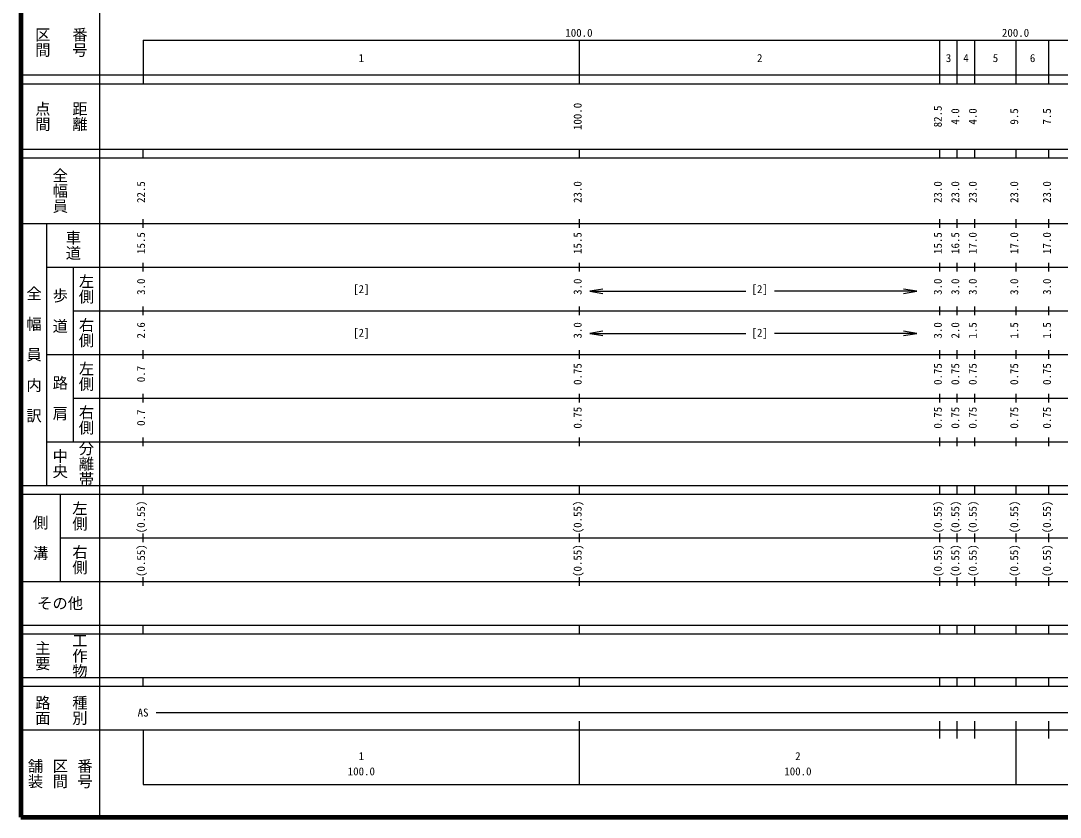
# Model space of a CAD drawing. Units: millimetres on the paper, enlarged 1000 times. Extents: x 40000 to 680000, y 20000 to 380000.
# Drawn here: x 40000 to 278078, y 20000 to 202409 of the extents above; entities that cross this region are included whole.
import ezdxf
from ezdxf.enums import TextEntityAlignment as Align

# ---------------------------------------------------------------- set-up
doc = ezdxf.new("R2010")
doc.units = ezdxf.units.MM
doc.header["$LTSCALE"] = 1000
doc.layers.add('M-TTL', color=2, linetype='Continuous', lineweight=140)
doc.layers.add('M-TTL-BAND', color=7, linetype='Continuous', lineweight=25)
doc.styles.add('@ＭＳ ゴシック', font='')
doc.styles.add('ＭＳ ゴシック', font='')
doc.styles.get('@ＭＳ ゴシック').set_extended_font_data('@MS Gothic')
doc.styles.get('ＭＳ ゴシック').set_extended_font_data('MS Gothic')

# ---------------------------------------------------------------- blocks, each defined once
blk = doc.blocks.new('open_arrow')
at = {"color": 0, "linetype": 'Continuous', "lineweight": -2}
blk.add_lwpolyline([(7.5, 1.25), (0, 0), (7.5, -1.25)], dxfattribs=at)

msp = doc.modelspace()

# ---------------------------------------------------------------- linework, layer by layer
at = {"layer": 'M-TTL'}
for p, q in [((40000, 380000), (40000, 20000)), ((40000, 20000), (680000, 20000))]:
    msp.add_line(p, q, dxfattribs=at)
at = {"layer": 'M-TTL-BAND'}
for p, q in [((58000, 370000), (58000, 20000)), ((68000, 198000), (579000, 198000)), ((68000, 198000), (68000, 188000)), ((168000, 188000), (168000, 198000)), ((250500, 188000), (250500, 198000)), ((254500, 188000), (254500, 198000)), ((258500, 188000), (258500, 198000)), ((268000, 188000), (268000, 198000)), ((275500, 188000), (275500, 198000)), ((40000, 190000), (579000, 190000)), ((40000, 188000), (579000, 188000)), ((40000, 173000), (579000, 173000)), ((68000, 171000), (68000, 173000)), ((168000, 171000), (168000, 173000)), ((250500, 171000), (250500, 173000)), ((254500, 171000), (254500, 173000)), ((258500, 171000), (258500, 173000)), ((268000, 171000), (268000, 173000)), ((275500, 171000), (275500, 173000)), ((40000, 171000), (579000, 171000)), ((40000, 156000), (579000, 156000)), ((46000, 96000), (46000, 156000)), ((68000, 155000), (68000, 157000)), ((168000, 155000), (168000, 157000)), ((250500, 155000), (250500, 157000)), ((254500, 155000), (254500, 157000)), ((258500, 155000), (258500, 157000)), ((268000, 155000), (268000, 157000)), ((275500, 155000), (275500, 157000)), ((46000, 146000), (579000, 146000)), ((52000, 146000), (52000, 106000)), ((68000, 145000), (68000, 147000)), ((168000, 145000), (168000, 147000)), ((250500, 145000), (250500, 147000)), ((254500, 145000), (254500, 147000)), ((258500, 145000), (258500, 147000)), ((268000, 145000), (268000, 147000)), ((275500, 145000), (275500, 147000)), ((170349, 140478), (206047, 140478)), ((245214, 140478), (212643, 140478)), ((52000, 136000), (579000, 136000)), ((68000, 135000), (68000, 137000)), ((168000, 135000), (168000, 137000)), ((250500, 135000), (250500, 137000)), ((254500, 135000), (254500, 137000)), ((258500, 135000), (258500, 137000)), ((268000, 135000), (268000, 137000)), ((275500, 135000), (275500, 137000)), ((170349, 130794), (206047, 130794)), ((245214, 130794), (212643, 130794)), ((68000, 125000), (68000, 127000)), ((168000, 125000), (168000, 127000)), ((250500, 125000), (250500, 127000)), ((254500, 125000), (254500, 127000)), ((258500, 125000), (258500, 127000)), ((268000, 125000), (268000, 127000)), ((275500, 125000), (275500, 127000)), ((46000, 126000), (579000, 126000)), ((68000, 115000), (68000, 117000)), ((168000, 115000), (168000, 117000)), ((250500, 115000), (250500, 117000)), ((254500, 115000), (254500, 117000)), ((258500, 115000), (258500, 117000)), ((268000, 115000), (268000, 117000)), ((275500, 115000), (275500, 117000)), ((52000, 116000), (579000, 116000)), ((46000, 106000), (579000, 106000)), ((68000, 105000), (68000, 107000)), ((168000, 105000), (168000, 107000)), ((250500, 105000), (250500, 107000)), ((254500, 105000), (254500, 107000)), ((258500, 105000), (258500, 107000)), ((268000, 105000), (268000, 107000)), ((275500, 105000), (275500, 107000)), ((40000, 96000), (579000, 96000)), ((68000, 94000), (68000, 96000)), ((168000, 94000), (168000, 96000)), ((250500, 94000), (250500, 96000)), ((254500, 94000), (254500, 96000)), ((258500, 94000), (258500, 96000)), ((268000, 94000), (268000, 96000)), ((275500, 94000), (275500, 96000)), ((40000, 94000), (579000, 94000)), ((49000, 94000), (49000, 74000)), ((49000, 84000), (579000, 84000)), ((68000, 83000), (68000, 85000)), ((168000, 83000), (168000, 85000)), ((250500, 83000), (250500, 85000)), ((254500, 83000), (254500, 85000)), ((258500, 83000), (258500, 85000)), ((268000, 83000), (268000, 85000)), ((275500, 83000), (275500, 85000)), ((40000, 74000), (579000, 74000)), ((68000, 73000), (68000, 75000)), ((168000, 73000), (168000, 75000)), ((250500, 73000), (250500, 75000)), ((254500, 73000), (254500, 75000)), ((258500, 73000), (258500, 75000)), ((268000, 73000), (268000, 75000)), ((275500, 73000), (275500, 75000)), ((40000, 64000), (579000, 64000)), ((40000, 62000), (579000, 62000)), ((68000, 62000), (68000, 64000)), ((168000, 62000), (168000, 64000)), ((250500, 62000), (250500, 64000)), ((254500, 62000), (254500, 64000)), ((258500, 62000), (258500, 64000)), ((268000, 62000), (268000, 64000)), ((275500, 62000), (275500, 64000)), ((40000, 52000), (579000, 52000)), ((40000, 50000), (579000, 50000)), ((68000, 50000), (68000, 52000)), ((168000, 50000), (168000, 52000)), ((250500, 50000), (250500, 52000)), ((254500, 50000), (254500, 52000)), ((258500, 50000), (258500, 52000)), ((268000, 50000), (268000, 52000)), ((275500, 50000), (275500, 52000)), ((71000, 44000), (565000, 44000)), ((168000, 27500), (168000, 42000)), ((250500, 38000), (250500, 42000)), ((254500, 38000), (254500, 42000)), ((258500, 38000), (258500, 42000)), ((268000, 27500), (268000, 42000)), ((275500, 38000), (275500, 42000)), ((40000, 40000), (579000, 40000)), ((68000, 40000), (68000, 27500)), ((68000, 27500), (579000, 27500))]:
    msp.add_line(p, q, dxfattribs=at)

# ---------------------------------------------------------------- block references
at = {"layer": 'M-TTL-BAND', "xscale": 400, "yscale": 400}
for p in [(170349, 140478), (170349, 130794)]:
    msp.add_blockref('open_arrow', p, dxfattribs=at)
at = {"layer": 'M-TTL-BAND', "xscale": 400, "yscale": 400, "rotation": 180}
for p in [(245214, 140478), (245214, 130794)]:
    msp.add_blockref('open_arrow', p, dxfattribs=at)

# ---------------------------------------------------------------- texts
at = {"layer": 'M-TTL-BAND', "style": '@ＭＳ ゴシック'}
for s, p in [('区間', (45000, 197500)), ('番号', (53500, 197500)), ('点間', (45000, 180500)), ('距離', (53500, 180500)), ('全幅員', (49000, 163500)), ('車道', (52000, 151000)), ('左側', (55000, 141000)), ('全\u3000幅\u3000員\u3000内\u3000訳', (43000, 126000)), ('歩\u3000道', (49000, 136000)), ('右側', (55000, 131000)), ('左側', (55000, 121000)), ('路\u3000肩', (49000, 116000)), ('右側', (55000, 111000)), ('分離帯', (55000, 101000)), ('中央', (49000, 101000)), ('左側', (53500, 89000)), ('側\u3000溝', (44500, 84000)), ('右側', (53500, 79000)), ('主要', (45000, 57000)), ('工作物', (53500, 57000)), ('路面', (45000, 44500)), ('種別', (53500, 44500)), ('舗装', (43333, 30000)), ('区間', (49000, 30000)), ('番号', (54667, 30000))]:
    msp.add_text(s, height=2566, rotation=270, dxfattribs=at).set_placement(p, align=Align.MIDDLE_CENTER)
at = {"layer": 'M-TTL-BAND', "style": 'ＭＳ ゴシック'}
for s, p in [('100.0', (167844, 198195)), ('200.0', (267844, 198195)), ('1', (118000, 192405)), ('2', (209250, 192405)), ('3', (252500, 192405)), ('4', (256500, 192405)), ('5', (263250, 192405)), ('6', (271750, 192405)), ('[2]', (118000, 139500)), ('[2]', (209250, 139500)), ('[2]', (118000, 129500)), ('[2]', (209250, 129500)), ('AS', (68000, 42500)), ('1', (118000, 32523)), ('2', (218000, 32523)), ('100.0', (118000, 29033)), ('100.0', (218000, 29033))]:
    msp.add_text(s, height=1833, dxfattribs=at).set_placement(p, align=Align.BOTTOM_CENTER)
for s, p in [('100.0', (169000, 180500)), ('82.5', (251500, 180500)), ('4.0', (255500, 180500)), ('4.0', (259500, 180500)), ('9.5', (269000, 180500)), ('7.5', (276500, 180500)), ('22.5', (69000, 163174)), ('23.0', (169000, 163174)), ('23.0', (251500, 163174)), ('23.0', (255500, 163174)), ('23.0', (259500, 163174)), ('23.0', (269000, 163174)), ('23.0', (276500, 163174)), ('15.5', (69000, 151500)), ('15.5', (169000, 151500)), ('15.5', (251500, 151500)), ('16.5', (255500, 151500)), ('17.0', (259500, 151500)), ('17.0', (269000, 151500)), ('17.0', (276500, 151500)), ('3.0', (69000, 141500)), ('3.0', (169000, 141500)), ('3.0', (251500, 141500)), ('3.0', (255500, 141500)), ('3.0', (259500, 141500)), ('3.0', (269000, 141500)), ('3.0', (276500, 141500)), ('2.6', (69000, 131500)), ('3.0', (169000, 131500)), ('3.0', (251500, 131500)), ('2.0', (255500, 131500)), ('1.5', (259500, 131500)), ('1.5', (269000, 131500)), ('1.5', (276500, 131500)), ('0.75', (169000, 121500)), ('0.75', (251500, 121500)), ('0.75', (255500, 121500)), ('0.75', (259500, 121500)), ('0.75', (269000, 121500)), ('0.75', (276500, 121500)), ('0.7', (69000, 121500)), ('0.7', (69000, 111500)), ('0.75', (169000, 111500)), ('0.75', (251500, 111500)), ('0.75', (255500, 111500)), ('0.75', (259500, 111500)), ('0.75', (269000, 111500)), ('0.75', (276500, 111500)), ('(0.55)', (69000, 88764)), ('(0.55)', (169000, 88764)), ('(0.55)', (251500, 88764)), ('(0.55)', (255500, 88764)), ('(0.55)', (259500, 88764)), ('(0.55)', (269000, 88764)), ('(0.55)', (276500, 88764)), ('(0.55)', (69000, 78764)), ('(0.55)', (169000, 78764)), ('(0.55)', (251500, 78764)), ('(0.55)', (255500, 78764)), ('(0.55)', (259500, 78764)), ('(0.55)', (269000, 78764)), ('(0.55)', (276500, 78764))]:
    msp.add_text(s, height=1833, rotation=90, dxfattribs=at).set_placement(p, align=Align.BOTTOM_CENTER)
msp.add_text('その他', height=2566, dxfattribs=at).set_placement((49000, 69000), align=Align.MIDDLE_CENTER)

doc.saveas('drawing.dxf')
